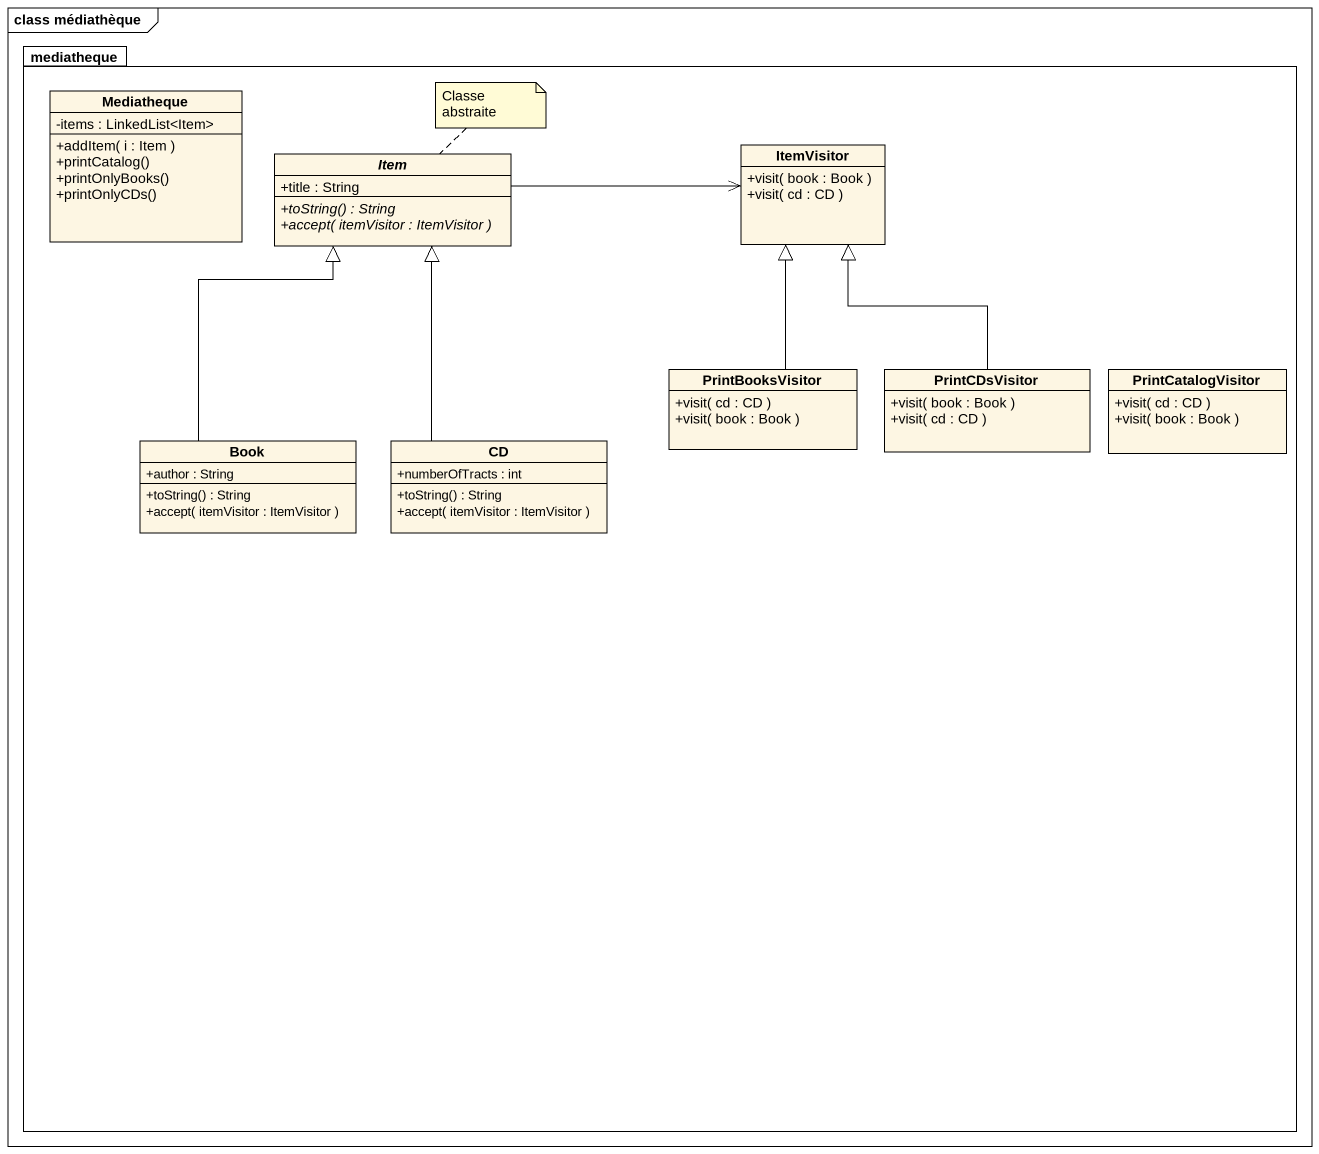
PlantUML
@startuml
mainframe class médiathèque
hide circle
hide empty members
skinparam classAttributeIconSize 0
package mediatheque {
  class Mediatheque {
    -items : LinkedList<Item>
    +addItem( i : Item )
    +printCatalog()
    +printOnlyBooks()
    +printOnlyCDs()
  }
  abstract class Item {
    +title : String
    {abstract} +toString() : String
    {abstract} +accept( itemVisitor : ItemVisitor )
  }
  class ItemVisitor {
    +visit( book : Book )
    +visit( cd : CD )
  }
  class PrintBooksVisitor {
    +visit( cd : CD )
    +visit( book : Book )
  }
  class PrintCDsVisitor {
    +visit( book : Book )
    +visit( cd : CD )
  }
  class PrintCatalogVisitor {
    +visit( cd : CD )
    +visit( book : Book )
  }
  class Book {
    +author : String
    +toString() : String
    +accept( itemVisitor : ItemVisitor )
  }
  class CD {
    +numberOfTracts : int
    +toString() : String
    +accept( itemVisitor : ItemVisitor )
  }
}
Item -right-> ItemVisitor
PrintBooksVisitor -up-|> ItemVisitor
PrintCDsVisitor -up-|> ItemVisitor
Book -up-|> Item
CD -up-|> Item
note top of Item : Classe abstraite
@enduml
